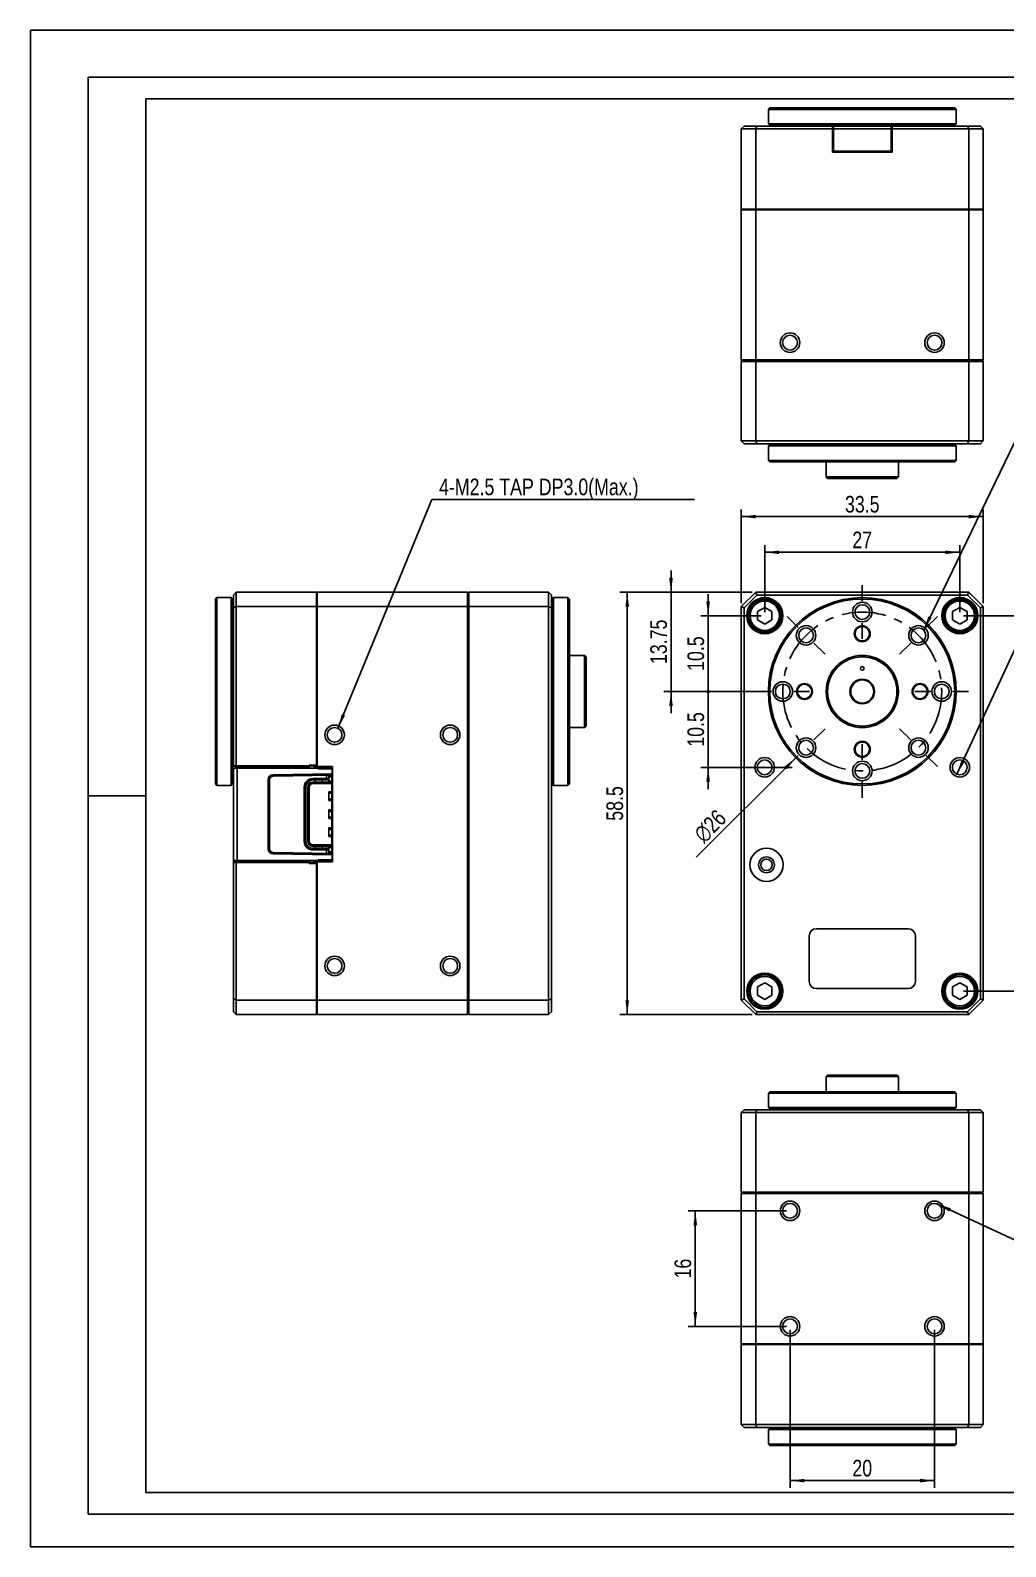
# Model space of a CAD drawing. Header units: millimetres. Extents: x 0 to 297, y 0 to 210.
# Drawn here: x 0 to 135, y 0 to 210 of the extents above; entities that cross this region are included whole.
import ezdxf

# ---------------------------------------------------------------- set-up
doc = ezdxf.new("R2010")
doc.units = ezdxf.units.MM
doc.header["$LTSCALE"] = 16.335
doc.linetypes.add('CENTER', pattern=[0.6, 0.375, -0.075, 0.075, -0.075])
doc.layers.get('0').update_dxf_attribs({"linetype": 'CONTINUOUS'})
doc.layers.add('02___PRT_ALL_AXES', color=7, linetype='CONTINUOUS')
doc.layers.add('7_ALL_FEATURES', color=7, linetype='CONTINUOUS')
doc.styles.get("Standard").update_dxf_attribs({"font": 'txt', "width": 0.8})
doc.styles.add('TEXTSTYLE_1', font='gdt', dxfattribs={"width": 0.8})
doc.dimstyles.new('DIMSTYLE_1', dxfattribs={"dimtxt": 2.3, "dimasz": 2, "dimexe": 1, "dimexo": 0.5, "dimgap": 0.575, "dimtad": 1, "dimdsep": 46, "dimtxsty": 'Standard', "dimblk": '_FILLED', "dimblk1": '_FILLED', "dimblk2": '_FILLED', "dimcen": 0.09, "dimadec": 0, "dimazin": 0, "dimtp": 0.01, "dimtm": 0.01, "dimtfac": 1, "dimtofl": 0, "dimtmove": 0, "dimatfit": 3, "dimldrblk": '_FILLED', "dimfxl": 1, "dimtolj": 1, "dimarcsym": 0})
doc.dimstyles.new('DIMSTYLE_2', dxfattribs={"dimtxt": 2.3, "dimasz": 2, "dimexe": 1, "dimexo": 0.5, "dimtad": 1, "dimdsep": 46, "dimtxsty": 'Standard', "dimblk": '_FILLED', "dimblk1": '_FILLED', "dimblk2": '_FILLED', "dimcen": 0.09, "dimadec": 0, "dimazin": 0, "dimtp": 0.01, "dimtm": 0.01, "dimtfac": 1, "dimtmove": 0, "dimatfit": 2, "dimldrblk": '_FILLED', "dimfxl": 1, "dimtolj": 1, "dimarcsym": 0})
doc.dimstyles.get("Standard").update_dxf_attribs({"dimtxt": 2.3, "dimasz": 2, "dimexe": 1, "dimexo": 0.5, "dimtad": 1, "dimdsep": 46, "dimtxsty": 'Standard', "dimblk": '_FILLED', "dimblk1": '_FILLED', "dimblk2": '_FILLED', "dimcen": 0.09, "dimadec": 0, "dimazin": 0, "dimtol": 1, "dimtp": 0.01, "dimtm": 0.01, "dimtfac": 1, "dimtofl": 0, "dimtmove": 0, "dimatfit": 3, "dimldrblk": '_FILLED', "dimfxl": 1, "dimtolj": 1, "dimarcsym": 0})

# ---------------------------------------------------------------- blocks, each defined once
blk = doc.blocks.new('_FILLED')
at = {"color": 0, "linetype": 'ByBlock'}
blk.add_solid([(0, 0), (-1, 0.125), (-1, -0.125)], dxfattribs=at)
blk = doc.blocks.new('*D2')
at = {"color": 2, "linetype": 'Continuous'}
for p, q in [((98.39, 130.68), (98.39, 143.65)), ((131.89, 130.68), (131.89, 143.65)), ((98.39, 142.65), (115.14, 142.65)), ((131.89, 142.65), (115.14, 142.65))]:
    blk.add_line(p, q, dxfattribs=at)
at = {"color": 2, "linetype": 'Continuous', "xscale": 2, "yscale": 2, "zscale": 2, "rotation": 180}
blk.add_blockref('_FILLED', (98.39, 142.65), dxfattribs=at)
at = {"color": 2, "linetype": 'Continuous', "xscale": 2, "yscale": 2, "zscale": 2}
blk.add_blockref('_FILLED', (131.89, 142.65), dxfattribs=at)
at = {"color": 2, "linetype": 'Continuous', "insert": (115.14, 145.52), "char_height": 2.3, "width": 7.36, "attachment_point": 2, "line_spacing_factor": 0.9}
blk.add_mtext('33.5', dxfattribs=at)
blk = doc.blocks.new('*D3')
at = {"color": 2, "linetype": 'Continuous'}
for p, q in [((99.89, 132.18), (81.61, 132.18)), ((82.61, 132.18), (82.61, 102.93)), ((82.61, 73.68), (82.61, 102.93)), ((99.89, 73.68), (81.61, 73.68))]:
    blk.add_line(p, q, dxfattribs=at)
at = {"color": 2, "linetype": 'Continuous', "xscale": 2, "yscale": 2, "zscale": 2}
for p, rotation in [((82.61, 132.18), 90), ((82.61, 73.68), 270)]:
    blk.add_blockref('_FILLED', p, dxfattribs=dict(at, rotation=rotation))
at = {"color": 2, "linetype": 'Continuous', "insert": (79.73, 102.93), "char_height": 2.3, "width": 7.36, "attachment_point": 2, "rotation": 90, "line_spacing_factor": 0.9}
blk.add_mtext('58.5', dxfattribs=at)
blk = doc.blocks.new('*D4')
at = {"color": 2, "linetype": 'Continuous'}
for p, q in [((101.64, 129.43), (101.64, 138.71)), ((128.64, 129.43), (128.64, 138.71)), ((101.64, 137.71), (115.14, 137.71)), ((128.64, 137.71), (115.14, 137.71))]:
    blk.add_line(p, q, dxfattribs=at)
at = {"color": 2, "linetype": 'Continuous', "xscale": 2, "yscale": 2, "zscale": 2, "rotation": 180}
blk.add_blockref('_FILLED', (101.64, 137.71), dxfattribs=at)
at = {"color": 2, "linetype": 'Continuous', "xscale": 2, "yscale": 2, "zscale": 2}
blk.add_blockref('_FILLED', (128.64, 137.71), dxfattribs=at)
at = {"color": 2, "linetype": 'Continuous', "insert": (115.14, 140.58), "char_height": 2.3, "width": 3.68, "attachment_point": 2, "line_spacing_factor": 0.9}
blk.add_mtext('27', dxfattribs=at)
blk = doc.blocks.new('*D5')
at = {"color": 2, "linetype": 'Continuous'}
for p, q in [((129.14, 128.93), (142.16, 128.93)), ((141.16, 128.93), (141.16, 102.93)), ((141.16, 76.93), (141.16, 102.93)), ((129.14, 76.93), (142.16, 76.93))]:
    blk.add_line(p, q, dxfattribs=at)
at = {"color": 2, "linetype": 'Continuous', "xscale": 2, "yscale": 2, "zscale": 2}
for p, rotation in [((141.16, 128.93), 90), ((141.16, 76.93), 270)]:
    blk.add_blockref('_FILLED', p, dxfattribs=dict(at, rotation=rotation))
at = {"color": 2, "linetype": 'Continuous', "insert": (138.28, 102.93), "char_height": 2.3, "width": 3.68, "attachment_point": 2, "rotation": 90, "line_spacing_factor": 0.9}
blk.add_mtext('52', dxfattribs=at)
blk = doc.blocks.new('_DOT')
at = {"color": 0, "linetype": 'ByBlock'}
blk.add_line((-0.125, 0), (-1, 0), dxfattribs=at)
at = {"color": 0, "linetype": 'ByBlock', "const_width": 0.125}
blk.add_lwpolyline([(-0.0625, 0, 1), (0.0625, 0, 1)], format="xyb", close=True, dxfattribs=at)
blk = doc.blocks.new('*D6')
at = {"color": 2, "linetype": 'Continuous'}
for p, q in [((93.81, 118.43), (93.81, 121.43)), ((93.81, 121.43), (93.81, 113.18)), ((101.76, 118.43), (92.81, 118.43)), ((93.81, 104.93), (93.81, 113.18)), ((105.42, 107.93), (92.81, 107.93)), ((93.81, 107.93), (93.81, 104.93))]:
    blk.add_line(p, q, dxfattribs=at)
at = {"color": 2, "linetype": 'Continuous', "xscale": 2, "yscale": 2, "zscale": 2}
for name, p, rotation in [('_DOT', (93.81, 118.43), 270), ('_FILLED', (93.81, 107.93), 90)]:
    blk.add_blockref(name, p, dxfattribs=dict(at, rotation=rotation))
at = {"color": 2, "linetype": 'Continuous', "insert": (90.94, 113.18), "char_height": 2.3, "width": 7.36, "attachment_point": 2, "rotation": 90, "line_spacing_factor": 0.9}
blk.add_mtext('10.5', dxfattribs=at)
blk = doc.blocks.new('*D9')
at = {"color": 2, "linetype": 'Continuous'}
blk.add_line((105.94, 109.25), (92.14, 95.47), dxfattribs=at)
at = {"color": 2, "linetype": 'Continuous', "xscale": 2, "yscale": 2, "zscale": 2, "rotation": 44.9511246688}
blk.add_blockref('_FILLED', (105.94, 109.25), dxfattribs=at)
at = {"color": 2, "linetype": 'Continuous', "insert": (94.88, 102.27), "char_height": 2.3, "width": 6.7467, "attachment_point": 3, "rotation": 44.9511, "line_spacing_factor": 0.9, "style": 'TEXTSTYLE_1'}
blk.add_mtext('{\\Fgdt;n}\\Ftxt;26', dxfattribs=at)
blk = doc.blocks.new('*D10')
at = {"color": 2, "linetype": 'Continuous'}
for p, q in [((88.67, 132.18), (88.67, 135.18)), ((88.67, 135.18), (88.67, 125.31)), ((99.89, 132.18), (87.67, 132.18)), ((88.67, 115.43), (88.67, 125.31)), ((101.28, 118.43), (87.67, 118.43)), ((88.67, 118.43), (88.67, 115.43))]:
    blk.add_line(p, q, dxfattribs=at)
at = {"color": 2, "linetype": 'Continuous', "xscale": 2, "yscale": 2, "zscale": 2}
for p, rotation in [((88.67, 132.18), 270), ((88.67, 118.43), 90)]:
    blk.add_blockref('_FILLED', p, dxfattribs=dict(at, rotation=rotation))
at = {"color": 2, "linetype": 'Continuous', "insert": (85.8, 125.31), "char_height": 2.3, "width": 9.2, "attachment_point": 2, "rotation": 90, "line_spacing_factor": 0.9}
blk.add_mtext('13.75', dxfattribs=at)
blk = doc.blocks.new('*D11')
at = {"color": 2, "linetype": 'Continuous'}
for p, q in [((93.81, 128.93), (93.81, 131.93)), ((93.81, 131.93), (93.81, 123.68)), ((101.14, 128.93), (92.81, 128.93)), ((93.81, 115.43), (93.81, 123.68)), ((101.14, 118.43), (92.81, 118.43)), ((93.81, 118.43), (93.81, 115.43))]:
    blk.add_line(p, q, dxfattribs=at)
at = {"color": 2, "linetype": 'Continuous', "xscale": 2, "yscale": 2, "zscale": 2}
for name, p, rotation in [('_FILLED', (93.81, 128.93), 270), ('_DOT', (93.81, 118.43), 90)]:
    blk.add_blockref(name, p, dxfattribs=dict(at, rotation=rotation))
at = {"color": 2, "linetype": 'Continuous', "insert": (90.94, 123.68), "char_height": 2.3, "width": 7.36, "attachment_point": 2, "rotation": 90, "line_spacing_factor": 0.9}
blk.add_mtext('10.5', dxfattribs=at)
blk = doc.blocks.new('*D12')
at = {"color": 2, "linetype": 'Continuous'}
for p, q in [((104.64, 46.51), (91.03, 46.51)), ((92.03, 46.51), (92.03, 38.51)), ((92.03, 30.51), (92.03, 38.51)), ((104.64, 30.51), (91.03, 30.51))]:
    blk.add_line(p, q, dxfattribs=at)
at = {"color": 2, "linetype": 'Continuous', "xscale": 2, "yscale": 2, "zscale": 2}
for p, rotation in [((92.03, 46.51), 90), ((92.03, 30.51), 270)]:
    blk.add_blockref('_FILLED', p, dxfattribs=dict(at, rotation=rotation))
at = {"color": 2, "linetype": 'Continuous', "insert": (89.16, 38.51), "char_height": 2.3, "width": 3.68, "attachment_point": 2, "rotation": 90, "line_spacing_factor": 0.9}
blk.add_mtext('16', dxfattribs=at)
blk = doc.blocks.new('*D13')
at = {"color": 2, "linetype": 'Continuous'}
for p, q in [((105.14, 30.01), (105.14, 8.15)), ((125.14, 30.01), (125.14, 8.15)), ((105.14, 9.15), (115.14, 9.15)), ((125.14, 9.15), (115.14, 9.15))]:
    blk.add_line(p, q, dxfattribs=at)
at = {"color": 2, "linetype": 'Continuous', "xscale": 2, "yscale": 2, "zscale": 2, "rotation": 180}
blk.add_blockref('_FILLED', (105.14, 9.15), dxfattribs=at)
at = {"color": 2, "linetype": 'Continuous', "xscale": 2, "yscale": 2, "zscale": 2}
blk.add_blockref('_FILLED', (125.14, 9.15), dxfattribs=at)
at = {"color": 2, "linetype": 'Continuous', "insert": (115.14, 12.03), "char_height": 2.3, "width": 3.68, "attachment_point": 2, "line_spacing_factor": 0.9}
blk.add_mtext('20', dxfattribs=at)

msp = doc.modelspace()

# ---------------------------------------------------------------- linework, layer by layer
at = {"color": 7, "linetype": 'Continuous'}
for p, q in [((0, 210), (0, 0)), ((0, 210), (297, 210)), ((8, 203.5), (8, 4.5)), ((293, 203.5), (8, 203.5)), ((8, 104), (16, 104)), ((8, 4.5), (293, 4.5)), ((0, 0), (297, 0))]:
    msp.add_line(p, q, dxfattribs=at)
at = {"color": 1, "linetype": 'Continuous'}
for p, q in [((16, 200.5), (16, 7.5)), ((290, 200.5), (16, 200.5)), ((16, 7.5), (290, 7.5))]:
    msp.add_line(p, q, dxfattribs=at)
at = {"color": 2, "linetype": 'Continuous'}
msp.add_arc((115.143, 118.434), 13, 222.74853, 270, dxfattribs=at)
at = {"layer": '02___PRT_ALL_AXES', "color": 7, "linetype": 'CENTER'}
for p, q in [((115.143, 133.146), (115.143, 130.959)), ((104.74, 128.837), (106.286, 127.29)), ((125.546, 128.837), (123.999, 127.29)), ((115.143, 125.721), (115.143, 127.909)), ((109.99, 123.587), (108.443, 125.133)), ((120.296, 123.587), (121.843, 125.133)), ((100.43, 118.434), (102.618, 118.434)), ((107.855, 118.434), (105.668, 118.434)), ((122.43, 118.434), (124.618, 118.434)), ((129.855, 118.434), (127.668, 118.434)), ((109.99, 113.281), (108.443, 111.734)), ((120.296, 113.281), (121.843, 111.734)), ((104.74, 108.03), (106.286, 109.577)), ((115.143, 111.146), (115.143, 108.959)), ((125.546, 108.03), (123.999, 109.577)), ((115.143, 103.721), (115.143, 105.909))]:
    msp.add_line(p, q, dxfattribs=at)
at = {"layer": '02___PRT_ALL_AXES', "color": 7, "linetype": 'Continuous'}
for p, q in [((25.808, 131.434), (27.808, 131.434)), ((25.808, 105.434), (27.808, 105.434))]:
    msp.add_line(p, q, dxfattribs=at)
for centre, radius in [((105.143, 166.748), 1.35), ((125.143, 166.748), 1.35), ((105.143, 166.748), 1.025), ((125.143, 166.748), 1.025), ((115.143, 129.434), 1.35), ((115.143, 129.434), 1.025), ((107.365, 126.212), 1.35), ((107.365, 126.212), 1.025), ((122.921, 126.212), 1.35), ((122.921, 126.212), 1.025), ((115.143, 121.634), 0.25), ((104.143, 118.434), 1.35), ((126.143, 118.434), 1.35), ((104.143, 118.434), 1.025), ((126.143, 118.434), 1.025), ((42.108, 112.434), 1.35), ((42.108, 112.434), 1.025), ((58.108, 112.434), 1.35), ((58.108, 112.434), 1.025), ((107.365, 110.655), 1.35), ((107.365, 110.655), 1.025), ((122.921, 110.655), 1.35), ((122.921, 110.655), 1.025), ((128.643, 107.934), 1.35), ((115.143, 107.434), 1.35), ((115.143, 107.434), 1.025), ((128.643, 107.934), 1.025), ((42.108, 80.434), 1.35), ((42.108, 80.434), 1.025), ((58.108, 80.434), 1.35), ((58.108, 80.434), 1.025), ((105.143, 46.514), 1.35), ((105.143, 46.514), 1.025), ((125.143, 46.514), 1.35), ((125.143, 46.514), 1.025), ((105.143, 30.514), 1.35), ((105.143, 30.514), 1.025), ((125.143, 30.514), 1.35), ((125.143, 30.514), 1.025)]:
    msp.add_circle(centre, radius, dxfattribs=at)
at = {"layer": '02___PRT_ALL_AXES', "color": 7, "linetype": 'CENTER'}
msp.add_circle((115.143, 118.434), 11, dxfattribs=at)
at = {"layer": '7_ALL_FEATURES', "color": 7, "linetype": 'Continuous'}
for p, q in [((102.343, 199.248), (102.143, 199.048)), ((102.143, 197.048), (102.143, 199.048)), ((102.143, 199.048), (128.143, 199.048)), ((102.343, 199.248), (127.943, 199.248)), ((127.943, 199.248), (128.143, 199.048)), ((128.143, 197.048), (128.143, 199.048)), ((98.393, 196.348), (98.793, 196.748)), ((98.393, 164.348), (98.393, 196.348)), ((98.393, 196.348), (111.023, 196.348)), ((98.793, 196.748), (131.493, 196.748)), ((100.393, 196.348), (100.559, 196.748)), ((100.393, 185.248), (100.393, 196.348)), ((102.143, 197.048), (102.343, 196.848)), ((102.143, 197.048), (128.143, 197.048)), ((102.343, 196.848), (127.943, 196.848)), ((107.143, 196.848), (107.243, 196.748)), ((111.023, 193.148), (111.023, 196.748)), ((111.123, 196.648), (111.023, 196.748)), ((111.123, 196.306), (111.023, 196.348)), ((111.123, 193.248), (111.123, 196.648)), ((111.123, 196.648), (111.143, 196.648)), ((111.143, 195.548), (111.123, 195.548)), ((111.143, 193.248), (111.143, 196.748)), ((111.143, 196.348), (119.143, 196.348)), ((119.143, 193.248), (119.143, 196.748)), ((119.143, 196.648), (119.163, 196.648)), ((119.163, 195.548), (119.143, 195.548)), ((119.163, 196.648), (119.263, 196.748)), ((119.163, 196.648), (119.163, 193.248)), ((119.163, 196.306), (119.263, 196.348)), ((119.263, 196.748), (119.263, 193.148)), ((119.263, 196.348), (131.893, 196.348)), ((123.143, 196.848), (123.043, 196.748)), ((128.143, 197.048), (127.943, 196.848)), ((129.893, 196.348), (129.727, 196.748)), ((129.893, 185.248), (129.893, 196.348)), ((131.893, 196.348), (131.493, 196.748)), ((131.893, 164.348), (131.893, 196.348)), ((111.123, 193.248), (111.023, 193.148)), ((111.123, 195.148), (111.143, 195.148)), ((111.143, 194.548), (111.123, 194.548)), ((111.123, 193.248), (119.163, 193.248)), ((119.143, 195.148), (119.163, 195.148)), ((119.163, 194.548), (119.143, 194.548)), ((119.163, 193.248), (119.263, 193.148)), ((119.263, 193.148), (111.023, 193.148)), ((98.393, 185.148), (98.493, 185.248)), ((98.393, 185.248), (131.893, 185.248)), ((98.393, 185.148), (131.893, 185.148)), ((100.393, 185.148), (100.434, 185.248)), ((100.393, 185.148), (100.393, 164.348)), ((129.893, 185.148), (129.851, 185.248)), ((129.893, 185.148), (129.893, 164.348)), ((131.893, 185.148), (131.793, 185.248)), ((98.393, 164.348), (98.493, 164.248)), ((131.893, 164.348), (98.393, 164.348)), ((98.393, 164.148), (98.493, 164.248)), ((98.393, 164.148), (98.393, 153.148)), ((98.393, 164.148), (131.893, 164.148)), ((131.793, 164.248), (98.493, 164.248)), ((100.393, 164.348), (100.434, 164.248)), ((100.393, 164.148), (100.434, 164.248)), ((100.393, 164.148), (100.393, 153.148)), ((129.893, 164.348), (129.851, 164.248)), ((129.893, 164.148), (129.851, 164.248)), ((129.893, 164.148), (129.893, 153.148)), ((131.893, 164.348), (131.793, 164.248)), ((131.893, 164.148), (131.793, 164.248)), ((131.893, 164.148), (131.893, 153.148)), ((98.393, 153.148), (98.793, 152.748)), ((131.893, 153.148), (98.393, 153.148)), ((131.493, 152.748), (98.793, 152.748)), ((100.393, 153.148), (100.559, 152.748)), ((102.343, 152.648), (102.143, 152.448)), ((128.143, 152.448), (102.143, 152.448)), ((102.143, 150.448), (102.143, 152.448)), ((127.943, 152.648), (102.343, 152.648)), ((106.155, 152.658), (106.157, 152.66)), ((124.129, 152.66), (124.131, 152.658)), ((127.943, 152.648), (128.143, 152.448)), ((128.143, 150.448), (128.143, 152.448)), ((129.893, 153.148), (129.727, 152.748)), ((131.893, 153.148), (131.493, 152.748)), ((102.343, 150.248), (102.143, 150.448)), ((128.143, 150.448), (102.143, 150.448)), ((127.943, 150.248), (102.343, 150.248)), ((110.143, 148.148), (110.143, 150.248)), ((120.143, 148.148), (120.143, 150.248)), ((127.943, 150.248), (128.143, 150.448)), ((120.143, 148.148), (110.143, 148.148)), ((110.343, 147.948), (110.143, 148.148)), ((119.943, 147.948), (110.343, 147.948)), ((119.943, 147.948), (120.143, 148.148)), ((25.608, 131.234), (25.808, 131.434)), ((25.608, 105.634), (25.608, 131.234)), ((25.808, 105.434), (25.808, 131.434)), ((27.808, 105.434), (27.808, 131.434)), ((28.008, 131.234), (27.808, 131.434)), ((28.008, 105.634), (28.008, 131.234)), ((28.508, 132.184), (28.108, 131.784)), ((28.108, 108.134), (28.108, 131.784)), ((28.508, 108.134), (28.508, 132.184)), ((39.608, 132.184), (28.508, 132.184)), ((39.708, 132.184), (39.608, 132.084)), ((39.608, 107.934), (39.608, 132.184)), ((39.708, 108.034), (39.708, 132.184)), ((39.708, 132.184), (60.508, 132.184)), ((60.508, 132.184), (60.508, 73.684)), ((60.508, 132.184), (60.608, 132.084)), ((60.708, 132.184), (60.608, 132.084)), ((60.608, 132.084), (60.608, 73.784)), ((60.708, 73.684), (60.708, 132.184)), ((60.708, 132.184), (71.708, 132.184)), ((71.708, 132.184), (71.708, 73.684)), ((71.708, 132.184), (72.108, 131.784)), ((72.108, 131.784), (72.108, 74.084)), ((72.408, 131.434), (72.208, 131.234)), ((72.208, 131.234), (72.208, 105.634)), ((72.408, 131.434), (72.408, 105.434)), ((72.408, 131.434), (74.408, 131.434)), ((74.408, 131.434), (74.408, 105.434)), ((74.608, 131.234), (74.408, 131.434)), ((74.608, 131.234), (74.608, 105.634)), ((100.393, 132.184), (98.393, 130.184)), ((100.559, 131.784), (98.793, 130.018)), ((100.393, 132.184), (100.559, 131.784)), ((129.893, 132.184), (100.393, 132.184)), ((129.727, 131.784), (100.559, 131.784)), ((129.893, 132.184), (129.727, 131.784)), ((131.493, 130.018), (129.727, 131.784)), ((131.893, 130.184), (129.893, 132.184)), ((28.508, 130.184), (28.108, 130.018)), ((39.608, 130.184), (28.508, 130.184)), ((39.708, 130.184), (39.608, 130.142)), ((39.708, 130.184), (60.508, 130.184)), ((60.508, 130.184), (60.608, 130.142)), ((60.708, 130.184), (60.608, 130.142)), ((60.708, 130.184), (71.708, 130.184)), ((71.708, 130.184), (72.108, 130.018)), ((98.393, 130.184), (98.393, 75.684)), ((98.393, 130.184), (98.793, 130.018)), ((98.793, 130.018), (98.793, 75.849)), ((101.643, 130.088), (100.643, 129.511)), ((100.643, 129.511), (100.643, 128.356)), ((100.643, 128.356), (101.643, 127.779)), ((102.643, 129.511), (101.643, 130.088)), ((101.643, 127.779), (102.643, 128.356)), ((102.643, 128.356), (102.643, 129.511)), ((128.643, 130.088), (127.643, 129.511)), ((127.643, 129.511), (127.643, 128.356)), ((127.643, 128.356), (128.643, 127.779)), ((129.643, 129.511), (128.643, 130.088)), ((128.643, 127.779), (129.643, 128.356)), ((129.643, 128.356), (129.643, 129.511)), ((131.893, 130.184), (131.493, 130.018)), ((131.493, 75.849), (131.493, 130.018)), ((131.893, 75.684), (131.893, 130.184)), ((28.108, 126.334), (28.008, 126.434)), ((74.608, 123.434), (76.708, 123.434)), ((76.708, 123.434), (76.708, 113.434)), ((76.908, 123.234), (76.708, 123.434)), ((76.908, 123.234), (76.908, 113.634)), ((74.608, 113.434), (76.708, 113.434)), ((76.908, 113.634), (76.708, 113.434)), ((28.108, 110.534), (28.008, 110.434)), ((72.197, 109.446), (72.195, 109.448)), ((28.308, 107.934), (28.108, 108.134)), ((28.108, 108.134), (39.608, 108.134)), ((28.308, 107.834), (28.108, 107.634)), ((28.108, 74.084), (28.108, 107.634)), ((38.608, 107.934), (28.308, 107.934)), ((28.308, 107.834), (39.708, 107.834)), ((28.59, 107.934), (28.508, 108.134)), ((28.608, 95.034), (28.608, 107.834)), ((38.608, 107.834), (38.608, 108.234)), ((39.608, 108.234), (38.608, 108.234)), ((39.908, 107.734), (39.108, 108.134)), ((39.508, 107.934), (41.708, 107.934)), ((39.708, 107.934), (39.608, 108.034)), ((39.708, 108.034), (39.658, 107.984)), ((39.708, 108.034), (41.808, 108.034)), ((41.758, 107.734), (39.908, 107.734)), ((41.708, 107.934), (41.808, 108.034)), ((41.708, 107.934), (41.708, 107.734)), ((41.758, 107.051), (41.758, 107.734)), ((41.808, 108.034), (41.808, 94.834)), ((25.608, 105.634), (25.808, 105.434)), ((28.008, 105.634), (27.808, 105.434)), ((32.908, 96.659), (32.908, 106.209)), ((33.108, 96.659), (33.108, 106.209)), ((33.595, 106.909), (41.758, 107.051)), ((33.599, 106.709), (41.708, 106.85)), ((37.908, 97.684), (37.908, 105.184)), ((38.108, 97.684), (38.108, 105.184)), ((38.408, 105.184), (38.408, 97.684)), ((38.608, 105.184), (38.608, 97.684)), ((39.108, 106.384), (41.308, 106.384)), ((39.108, 106.184), (41.308, 106.184)), ((41.308, 105.884), (39.108, 105.884)), ((41.708, 105.684), (39.108, 105.684)), ((39.408, 105.884), (39.408, 106.184)), ((40.408, 106.184), (40.408, 105.884)), ((41.008, 106.838), (41.008, 106.384)), ((41.308, 105.834), (41.308, 106.843)), ((41.708, 106.634), (41.308, 106.634)), ((41.308, 106.034), (41.708, 106.034)), ((41.308, 105.834), (41.708, 105.834)), ((41.708, 107.051), (41.708, 95.816)), ((72.408, 105.434), (72.208, 105.634)), ((72.408, 105.434), (74.408, 105.434)), ((74.608, 105.634), (74.408, 105.434)), ((41.308, 103.334), (41.308, 104.534)), ((41.708, 104.534), (41.308, 104.534)), ((41.708, 104.334), (41.308, 104.334)), ((41.708, 103.534), (41.308, 103.534)), ((41.708, 103.334), (41.308, 103.334)), ((41.308, 100.834), (41.308, 102.034)), ((41.708, 102.034), (41.308, 102.034)), ((41.708, 101.834), (41.308, 101.834)), ((41.708, 101.034), (41.308, 101.034)), ((41.708, 100.834), (41.308, 100.834)), ((41.308, 98.334), (41.308, 99.534)), ((41.708, 99.534), (41.308, 99.534)), ((41.708, 99.334), (41.308, 99.334)), ((39.108, 97.184), (41.708, 97.184)), ((39.108, 96.984), (41.308, 96.984)), ((41.308, 96.684), (39.108, 96.684)), ((39.408, 96.684), (39.408, 96.984)), ((40.408, 96.984), (40.408, 96.684)), ((41.708, 98.534), (41.308, 98.534)), ((41.708, 98.334), (41.308, 98.334)), ((41.308, 96.024), (41.308, 97.034)), ((41.308, 97.034), (41.708, 97.034)), ((41.308, 96.834), (41.708, 96.834)), ((28.108, 95.234), (28.308, 95.034)), ((28.308, 94.934), (28.108, 94.734)), ((28.108, 94.734), (39.608, 94.734)), ((28.308, 94.934), (28.308, 95.034)), ((39.708, 95.034), (28.308, 95.034)), ((28.308, 94.934), (38.608, 94.934)), ((28.59, 94.934), (28.508, 94.734)), ((28.508, 73.684), (28.508, 94.734)), ((41.758, 95.816), (33.595, 95.959)), ((41.708, 96.017), (33.599, 96.159)), ((38.608, 95.034), (38.608, 94.634)), ((39.608, 94.634), (38.608, 94.634)), ((39.108, 96.484), (41.308, 96.484)), ((39.108, 94.734), (39.908, 95.134)), ((39.508, 94.934), (41.708, 94.934)), ((39.608, 73.684), (39.608, 94.934)), ((39.608, 94.834), (39.708, 94.934)), ((39.658, 94.884), (39.708, 94.834)), ((39.708, 73.684), (39.708, 94.834)), ((41.808, 94.834), (39.708, 94.834)), ((41.758, 95.134), (39.908, 95.134)), ((41.008, 96.484), (41.008, 96.029)), ((41.708, 96.234), (41.308, 96.234)), ((41.708, 95.134), (41.708, 94.934)), ((41.708, 94.934), (41.808, 94.834)), ((41.758, 95.134), (41.758, 95.816)), ((107.793, 84.584), (107.793, 78.284)), ((121.493, 85.584), (108.793, 85.584)), ((122.493, 78.284), (122.493, 84.584)), ((101.643, 78.088), (100.643, 77.511)), ((102.643, 77.511), (101.643, 78.088)), ((128.643, 78.088), (127.643, 77.511)), ((129.643, 77.511), (128.643, 78.088)), ((28.508, 75.684), (28.108, 75.849)), ((39.608, 75.684), (28.508, 75.684)), ((39.708, 75.684), (39.608, 75.725)), ((39.708, 75.684), (60.508, 75.684)), ((60.508, 75.684), (60.608, 75.725)), ((60.708, 75.684), (60.608, 75.725)), ((60.708, 75.684), (71.708, 75.684)), ((71.708, 75.684), (72.108, 75.849)), ((98.393, 75.684), (98.793, 75.849)), ((98.393, 75.684), (100.393, 73.684)), ((98.793, 75.849), (100.559, 74.084)), ((100.643, 77.511), (100.643, 76.356)), ((100.643, 76.356), (101.643, 75.779)), ((101.643, 75.779), (102.643, 76.356)), ((102.643, 76.356), (102.643, 77.511)), ((108.793, 77.284), (121.493, 77.284)), ((127.643, 77.511), (127.643, 76.356)), ((127.643, 76.356), (128.643, 75.779)), ((128.643, 75.779), (129.643, 76.356)), ((129.643, 76.356), (129.643, 77.511)), ((129.727, 74.084), (131.493, 75.849)), ((129.893, 73.684), (131.893, 75.684)), ((131.893, 75.684), (131.493, 75.849)), ((28.508, 73.684), (28.108, 74.084)), ((39.608, 73.684), (28.508, 73.684)), ((39.708, 73.684), (39.608, 73.784)), ((39.708, 73.684), (60.508, 73.684)), ((60.508, 73.684), (60.608, 73.784)), ((60.708, 73.684), (60.608, 73.784)), ((60.708, 73.684), (71.708, 73.684)), ((71.708, 73.684), (72.108, 74.084)), ((100.393, 73.684), (100.559, 74.084)), ((100.393, 73.684), (129.893, 73.684)), ((100.559, 74.084), (129.727, 74.084)), ((129.893, 73.684), (129.727, 74.084)), ((110.343, 65.314), (110.143, 65.114)), ((110.143, 65.114), (110.143, 63.014)), ((110.143, 65.114), (120.143, 65.114)), ((110.343, 65.314), (119.943, 65.314)), ((119.943, 65.314), (120.143, 65.114)), ((120.143, 65.114), (120.143, 63.014)), ((102.343, 63.014), (102.143, 62.814)), ((102.343, 63.014), (127.943, 63.014)), ((127.943, 63.014), (128.143, 62.814)), ((102.143, 62.814), (102.143, 60.814)), ((102.143, 62.814), (128.143, 62.814)), ((128.143, 62.814), (128.143, 60.814)), ((98.393, 60.114), (98.793, 60.514)), ((98.393, 49.114), (98.393, 60.114)), ((98.393, 60.114), (131.893, 60.114)), ((98.793, 60.514), (131.493, 60.514)), ((100.393, 60.114), (100.559, 60.514)), ((100.393, 49.114), (100.393, 60.114)), ((102.343, 60.614), (102.143, 60.814)), ((102.143, 60.814), (128.143, 60.814)), ((102.343, 60.614), (127.943, 60.614)), ((106.157, 60.601), (106.155, 60.603)), ((124.131, 60.603), (124.129, 60.601)), ((127.943, 60.614), (128.143, 60.814)), ((129.893, 60.114), (129.727, 60.514)), ((129.893, 49.114), (129.893, 60.114)), ((131.893, 60.114), (131.493, 60.514)), ((131.893, 49.114), (131.893, 60.114)), ((98.393, 49.114), (98.493, 49.014)), ((131.893, 49.114), (98.393, 49.114)), ((98.393, 48.914), (98.493, 49.014)), ((98.393, 16.914), (98.393, 48.914)), ((98.393, 48.914), (131.893, 48.914)), ((131.793, 49.014), (98.493, 49.014)), ((100.393, 49.114), (100.434, 49.014)), ((100.393, 48.914), (100.434, 49.014)), ((100.393, 28.114), (100.393, 48.914)), ((129.893, 49.114), (129.851, 49.014)), ((129.893, 48.914), (129.851, 49.014)), ((129.893, 28.114), (129.893, 48.914)), ((131.893, 49.114), (131.793, 49.014)), ((131.893, 48.914), (131.793, 49.014)), ((131.893, 16.914), (131.893, 48.914)), ((98.393, 28.114), (98.493, 28.014)), ((131.893, 28.114), (98.393, 28.114)), ((98.393, 28.014), (131.893, 28.014)), ((100.393, 28.114), (100.434, 28.014)), ((100.393, 28.014), (100.393, 16.914)), ((129.893, 28.114), (129.851, 28.014)), ((129.893, 28.014), (129.893, 16.914)), ((131.893, 28.114), (131.793, 28.014)), ((98.393, 16.914), (98.793, 16.514)), ((131.893, 16.914), (98.393, 16.914)), ((100.393, 16.914), (100.559, 16.514)), ((129.893, 16.914), (129.727, 16.514)), ((131.893, 16.914), (131.493, 16.514)), ((131.493, 16.514), (98.793, 16.514)), ((102.143, 16.214), (102.343, 16.414)), ((128.143, 16.214), (102.143, 16.214)), ((102.143, 16.214), (102.143, 14.214)), ((127.943, 16.414), (102.343, 16.414)), ((107.143, 16.414), (107.243, 16.514)), ((123.143, 16.414), (123.043, 16.514)), ((128.143, 16.214), (127.943, 16.414)), ((128.143, 16.214), (128.143, 14.214)), ((102.343, 14.014), (102.143, 14.214)), ((128.143, 14.214), (102.143, 14.214)), ((127.943, 14.014), (102.343, 14.014)), ((127.943, 14.014), (128.143, 14.214))]:
    msp.add_line(p, q, dxfattribs=at)
at = {"layer": '7_ALL_FEATURES', "color": 9, "linetype": 'Continuous'}
for p, q in [((32.908, 106.209), (33.108, 106.209)), ((33.595, 106.909), (33.599, 106.709)), ((37.908, 105.184), (38.108, 105.184)), ((38.608, 105.184), (38.408, 105.184)), ((39.108, 106.384), (39.108, 106.184)), ((39.108, 105.684), (39.108, 105.884)), ((32.908, 96.659), (33.108, 96.659)), ((37.908, 97.684), (38.108, 97.684)), ((38.608, 97.684), (38.408, 97.684)), ((39.108, 97.184), (39.108, 96.984)), ((39.108, 96.484), (39.108, 96.684)), ((33.595, 95.959), (33.599, 96.159))]:
    msp.add_line(p, q, dxfattribs=at)
at = {"layer": '7_ALL_FEATURES', "color": 7, "linetype": 'Continuous'}
for centre, radius in [((101.643, 128.934), 2.5), ((101.643, 128.934), 2.4), ((101.643, 128.934), 2.25), ((101.643, 128.934), 2.033), ((115.143, 118.434), 13), ((115.143, 118.434), 12.8), ((128.643, 128.934), 2.5), ((128.643, 128.934), 2.4), ((128.643, 128.934), 2.25), ((128.643, 128.934), 2.033), ((115.143, 126.434), 1.1), ((115.143, 126.434), 1), ((115.143, 118.434), 5), ((115.143, 118.434), 4.8), ((115.143, 118.434), 1.7), ((115.143, 118.434), 1.6), ((107.143, 118.434), 1.1), ((107.143, 118.434), 1), ((123.143, 118.434), 1.1), ((123.143, 118.434), 1), ((115.143, 110.434), 1.1), ((115.143, 110.434), 1), ((101.643, 107.934), 1.35), ((101.643, 107.934), 1.025), ((101.893, 94.434), 2.3), ((101.893, 94.434), 1.1), ((101.893, 94.434), 0.8), ((101.643, 76.934), 2.5), ((101.643, 76.934), 2.4), ((101.643, 76.934), 2.25), ((101.643, 76.934), 2.033), ((128.643, 76.934), 2.5), ((128.643, 76.934), 2.4), ((128.643, 76.934), 2.25), ((128.643, 76.934), 2.033)]:
    msp.add_circle(centre, radius, dxfattribs=at)
for centre, radius, start, end in [((88.275, 172.75), 26.895, 311.67285, 311.95178), ((142.077, 172.824), 26.995, 228.04874, 228.3267), ((52.105, 145.302), 26.896, 318.04821, 318.33362), ((52.105, 91.566), 26.895, 41.67285, 41.95178), ((31.808, 107.634), 0.3, 41.94502, 90), ((33.608, 106.209), 0.7, 91, 180), ((33.608, 106.209), 0.5, 91, 180), ((39.108, 105.184), 1.2, 90, 180), ((39.108, 105.184), 1, 90, 180), ((39.108, 105.184), 0.7, 90, 180), ((39.108, 105.184), 0.5, 90, 180), ((33.608, 96.659), 0.7, 180, 269), ((33.608, 96.659), 0.5, 180, 269), ((39.108, 97.684), 1.2, 180, 270), ((39.108, 97.684), 1, 180, 270), ((39.108, 97.684), 0.7, 180, 270), ((39.108, 97.684), 0.5, 180, 270), ((108.793, 84.584), 1, 90, 180), ((121.493, 84.584), 1, 0, 90), ((108.793, 78.284), 1, 180, 270), ((121.493, 78.284), 1, 270, 360), ((88.208, 40.437), 26.995, 48.04874, 48.3267), ((142.01, 40.512), 26.895, 131.67285, 131.95178)]:
    msp.add_arc(centre, radius, start, end, dxfattribs=at)
for points, knots in [([(115.143, 152.648), (115.062, 152.648), (114.904, 152.665), (114.753, 152.715), (114.683, 152.748)], [0, 0, 0, 0, 0.5129697, 1, 1, 1, 1]), ([(115.602, 152.748), (115.533, 152.715), (115.382, 152.665), (115.224, 152.648), (115.143, 152.648)], [0, 0, 0, 0, 0.4870303, 1, 1, 1, 1]), ([(72.208, 118.434), (72.208, 118.515), (72.191, 118.673), (72.14, 118.824), (72.108, 118.893)], [0, 0, 0, 0, 0.5129726, 1, 1, 1, 1]), ([(72.108, 117.974), (72.14, 118.044), (72.191, 118.195), (72.208, 118.353), (72.208, 118.434)], [0, 0, 0, 0, 0.4870379, 1, 1, 1, 1]), ([(32.576, 107.834), (32.57, 107.849), (32.556, 107.88), (32.528, 107.919), (32.497, 107.934), (32.483, 107.934)], [0, 0, 0, 0, 0.3302699, 0.7152725, 1, 1, 1, 1]), ([(115.143, 60.614), (115.062, 60.614), (114.904, 60.597), (114.753, 60.546), (114.683, 60.514)], [0, 0, 0, 0, 0.5129726, 1, 1, 1, 1]), ([(115.602, 60.514), (115.533, 60.546), (115.382, 60.597), (115.224, 60.614), (115.143, 60.614)], [0, 0, 0, 0, 0.4870379, 1, 1, 1, 1])]:
    msp.add_open_spline(points, degree=3, knots=knots, dxfattribs=at)

# ---------------------------------------------------------------- texts
at = {"color": 2, "linetype": 'Continuous', "insert": (56.562, 147.919), "char_height": 2.3, "width": 42.32, "attachment_point": 1, "line_spacing_factor": 0.9}
msp.add_mtext('4-M2.5 TAP DP3.0(Max.) ', dxfattribs=at)

# ---------------------------------------------------------------- dimensions: what is measured, and where the dimension line sits
at = {"color": 2, "linetype": 'Continuous'}
for base, p1, p2, angle, picture, middle in [((98.393, 142.65), (131.893, 130.184), (98.393, 130.184), 180, '*D2', (115.2, 142.65)), ((101.643, 137.705), (128.643, 128.934), (101.643, 128.934), 180, '*D4', (115.143, 137.705)), ((88.672, 118.434), (100.393, 132.184), (101.778, 118.434), 270, '*D10', (88.672, 125.596)), ((82.606, 73.684), (100.393, 132.184), (100.393, 73.684), 270, '*D3', (82.606, 102.991)), ((141.157, 76.934), (128.643, 128.934), (128.643, 76.934), 270, '*D5', (141.157, 102.934)), ((92.032, 30.514), (105.143, 46.514), (105.143, 30.514), 270, '*D12', (92.032, 38.744))]:
    dim = msp.add_linear_dim(base=base, p1=p1, p2=p2, angle=angle, dimstyle='DIMSTYLE_1', dxfattribs=at)
    dim.commit()
    dim.dimension.update_dxf_attribs({"geometry": picture, "text_midpoint": middle, "dimtype": 160})
for base, p1, p2, angle, picture, middle in [((93.81, 128.934), (101.643, 118.434), (101.643, 128.934), 90, '*D11', (93.81, 123.971)), ((93.81, 107.934), (102.265, 118.434), (105.922, 107.934), 270, '*D6', (93.81, 113.471))]:
    dim = msp.add_linear_dim(base=base, p1=p1, p2=p2, angle=angle, dimstyle='DIMSTYLE_1', override={"dimblk1": 'DOT', "dimsah": 1}, dxfattribs=at)
    dim.commit()
    dim.dimension.update_dxf_attribs({"geometry": picture, "text_midpoint": middle, "dimtype": 160})
dim = msp.add_diameter_dim_2p(p1=(105.943, 109.249), p2=(124.343, 127.618), text='%%c<>', dimstyle='DIMSTYLE_2', override={"dimpost": '<>'}, dxfattribs=at)
dim.commit()
dim.dimension.update_dxf_attribs({"geometry": '*D9', "text_midpoint": (93.306, 99.071), "dimtype": 163})
dim = msp.add_linear_dim(base=(125.143, 9.153), p1=(105.143, 30.514), p2=(125.143, 30.514), dimstyle='DIMSTYLE_1', dxfattribs=at)
dim.commit()
dim.dimension.update_dxf_attribs({"geometry": '*D13', "text_midpoint": (115.143, 9.153), "dimtype": 160})

# ---------------------------------------------------------------- leaders
at = {"color": 2, "linetype": 'Continuous', "annotation_type": 0, "has_hookline": 1, "hookline_direction": 0}
for points, text_width in [([(123.646, 126.937), (136.851, 154.246), (137.851, 154.246)], 34.391), ([(42.573, 113.347), (55.562, 145.044), (56.562, 145.044)], 34.718), ([(128.25, 106.987), (145.346, 143.933), (146.346, 143.933)], 34.697), ([(125.46, 47.489), (138.213, 41.577), (139.213, 41.577)], 38.398)]:
    msp.add_leader(points, dimstyle='Standard', override={"dimtad": 1}, dxfattribs=dict(at, text_width=text_width))

doc.saveas('drawing.dxf')
